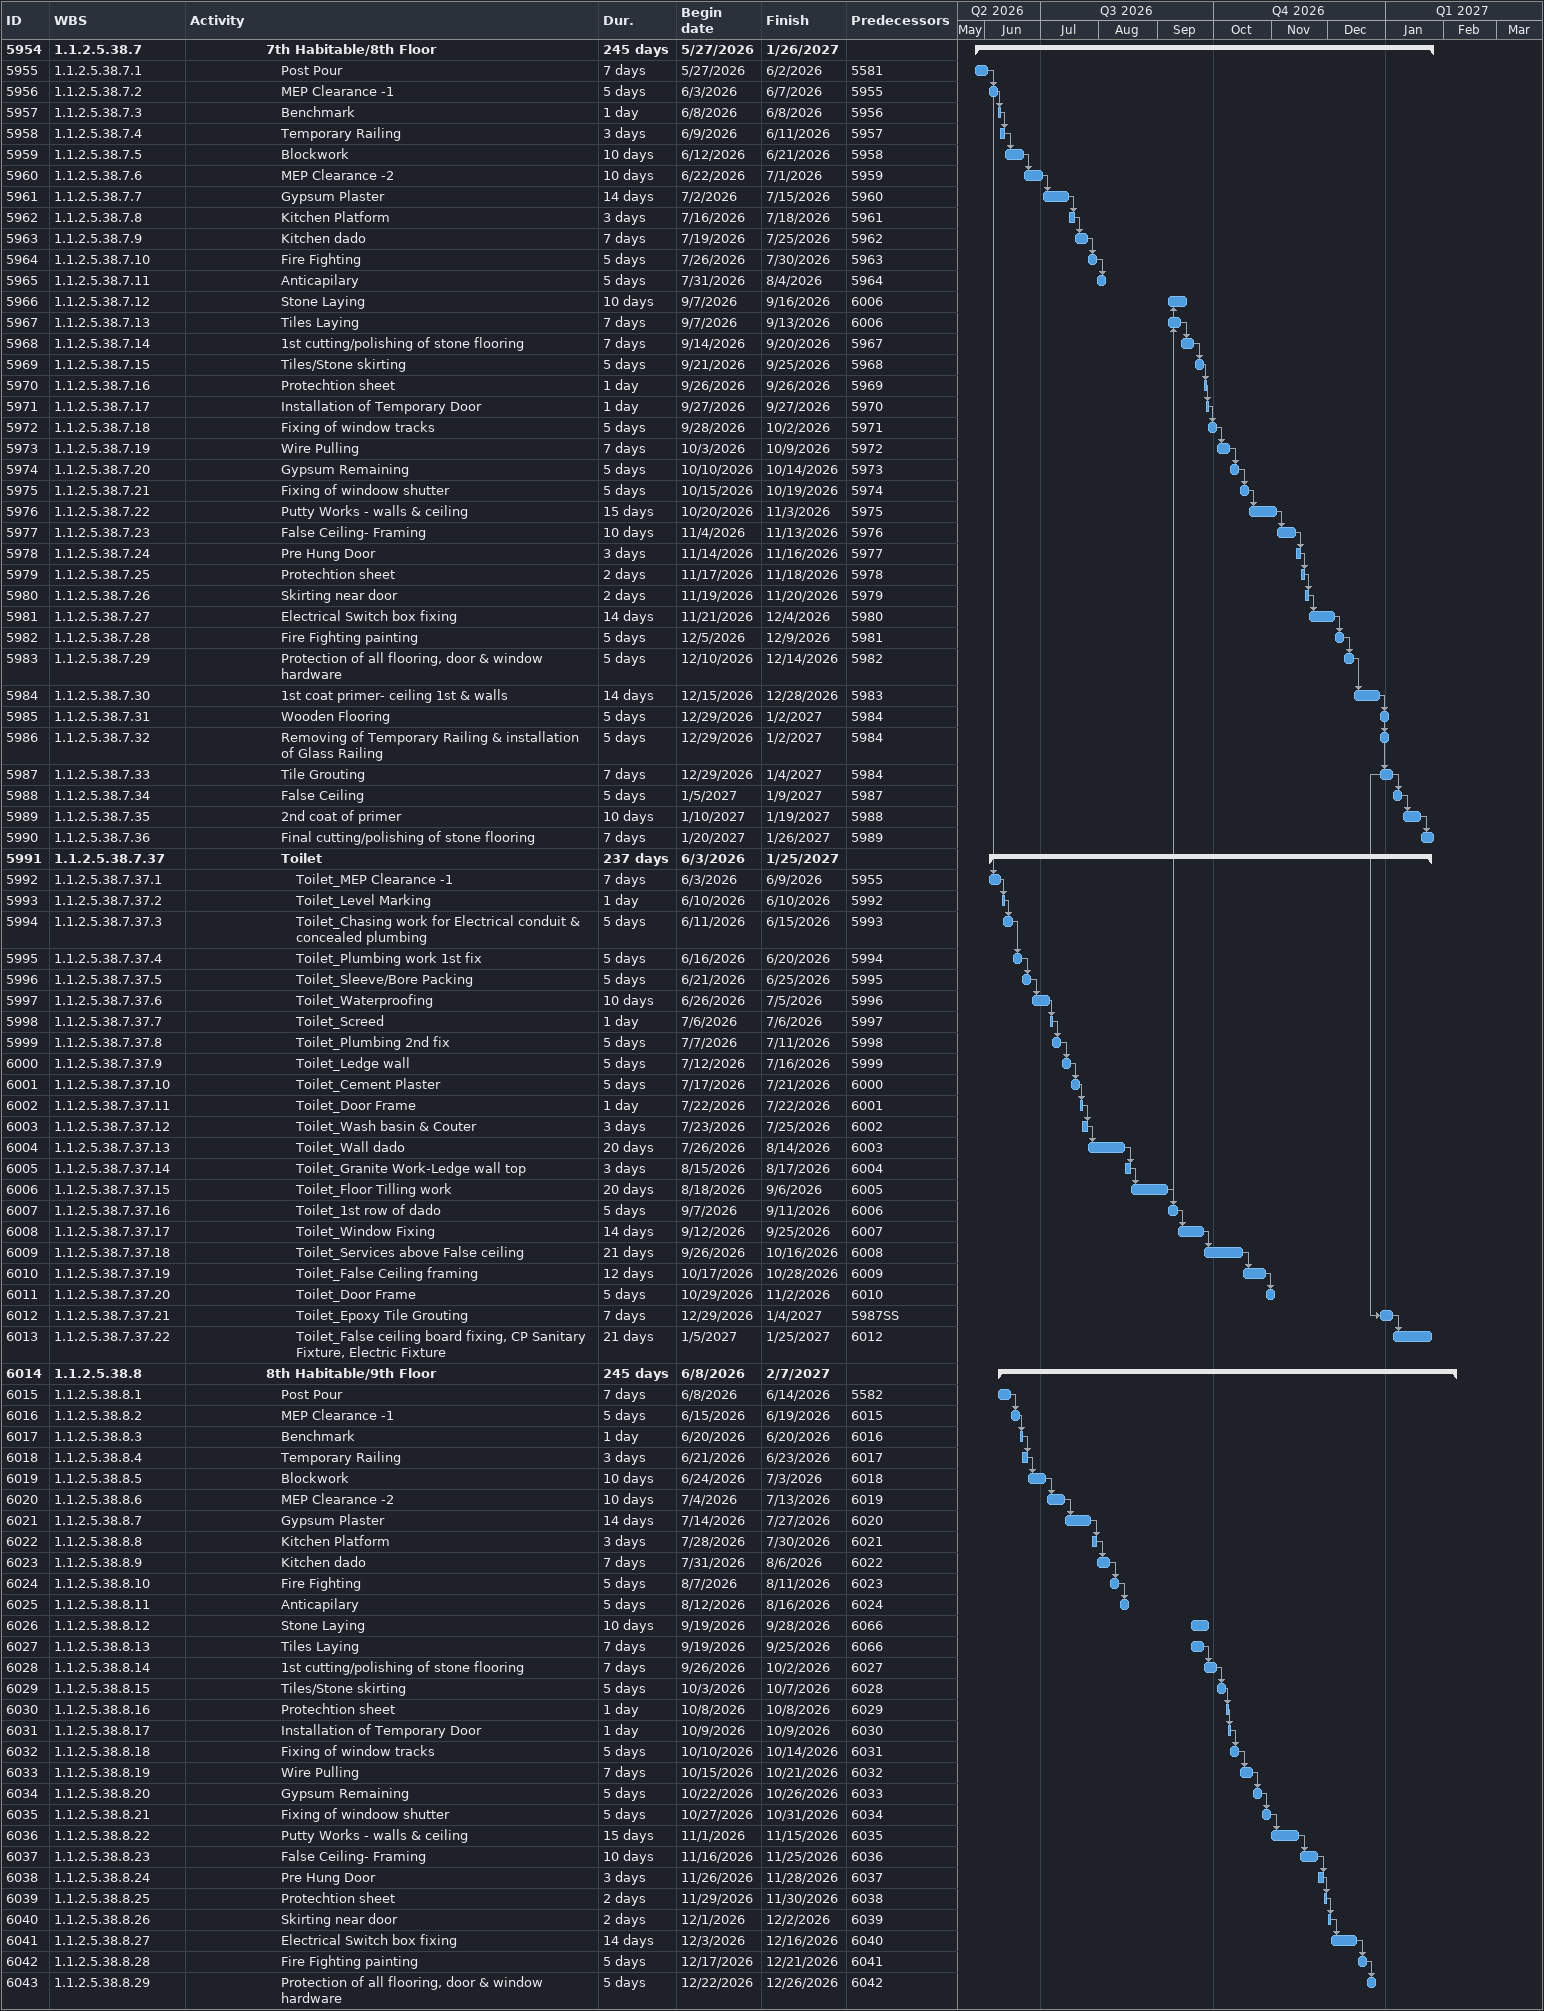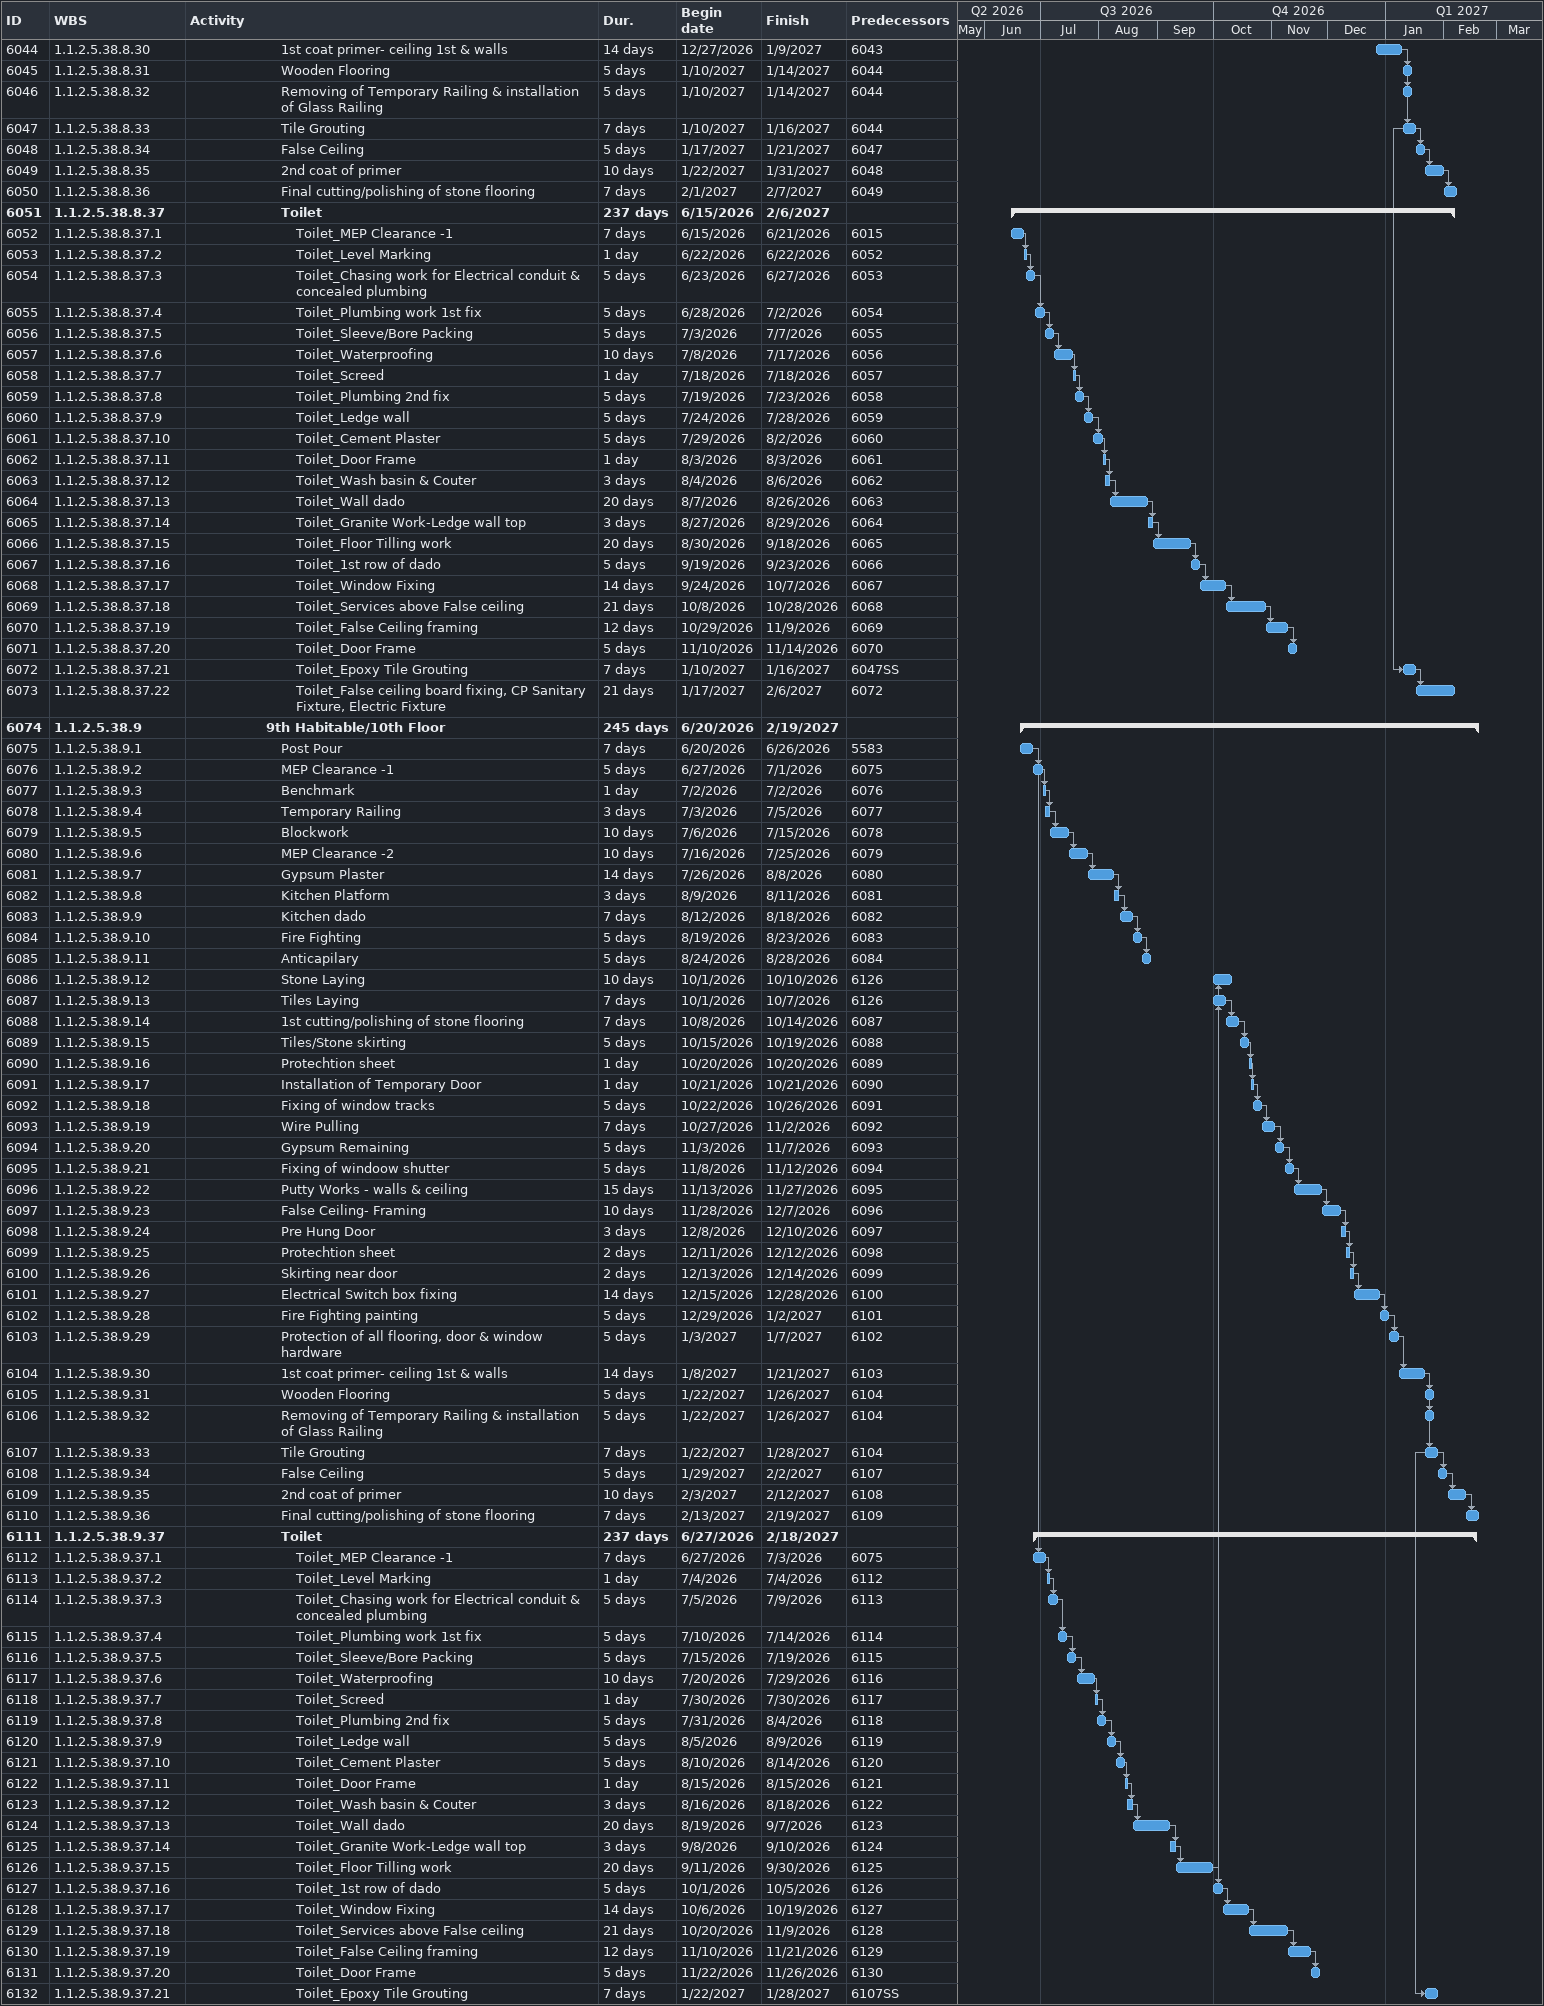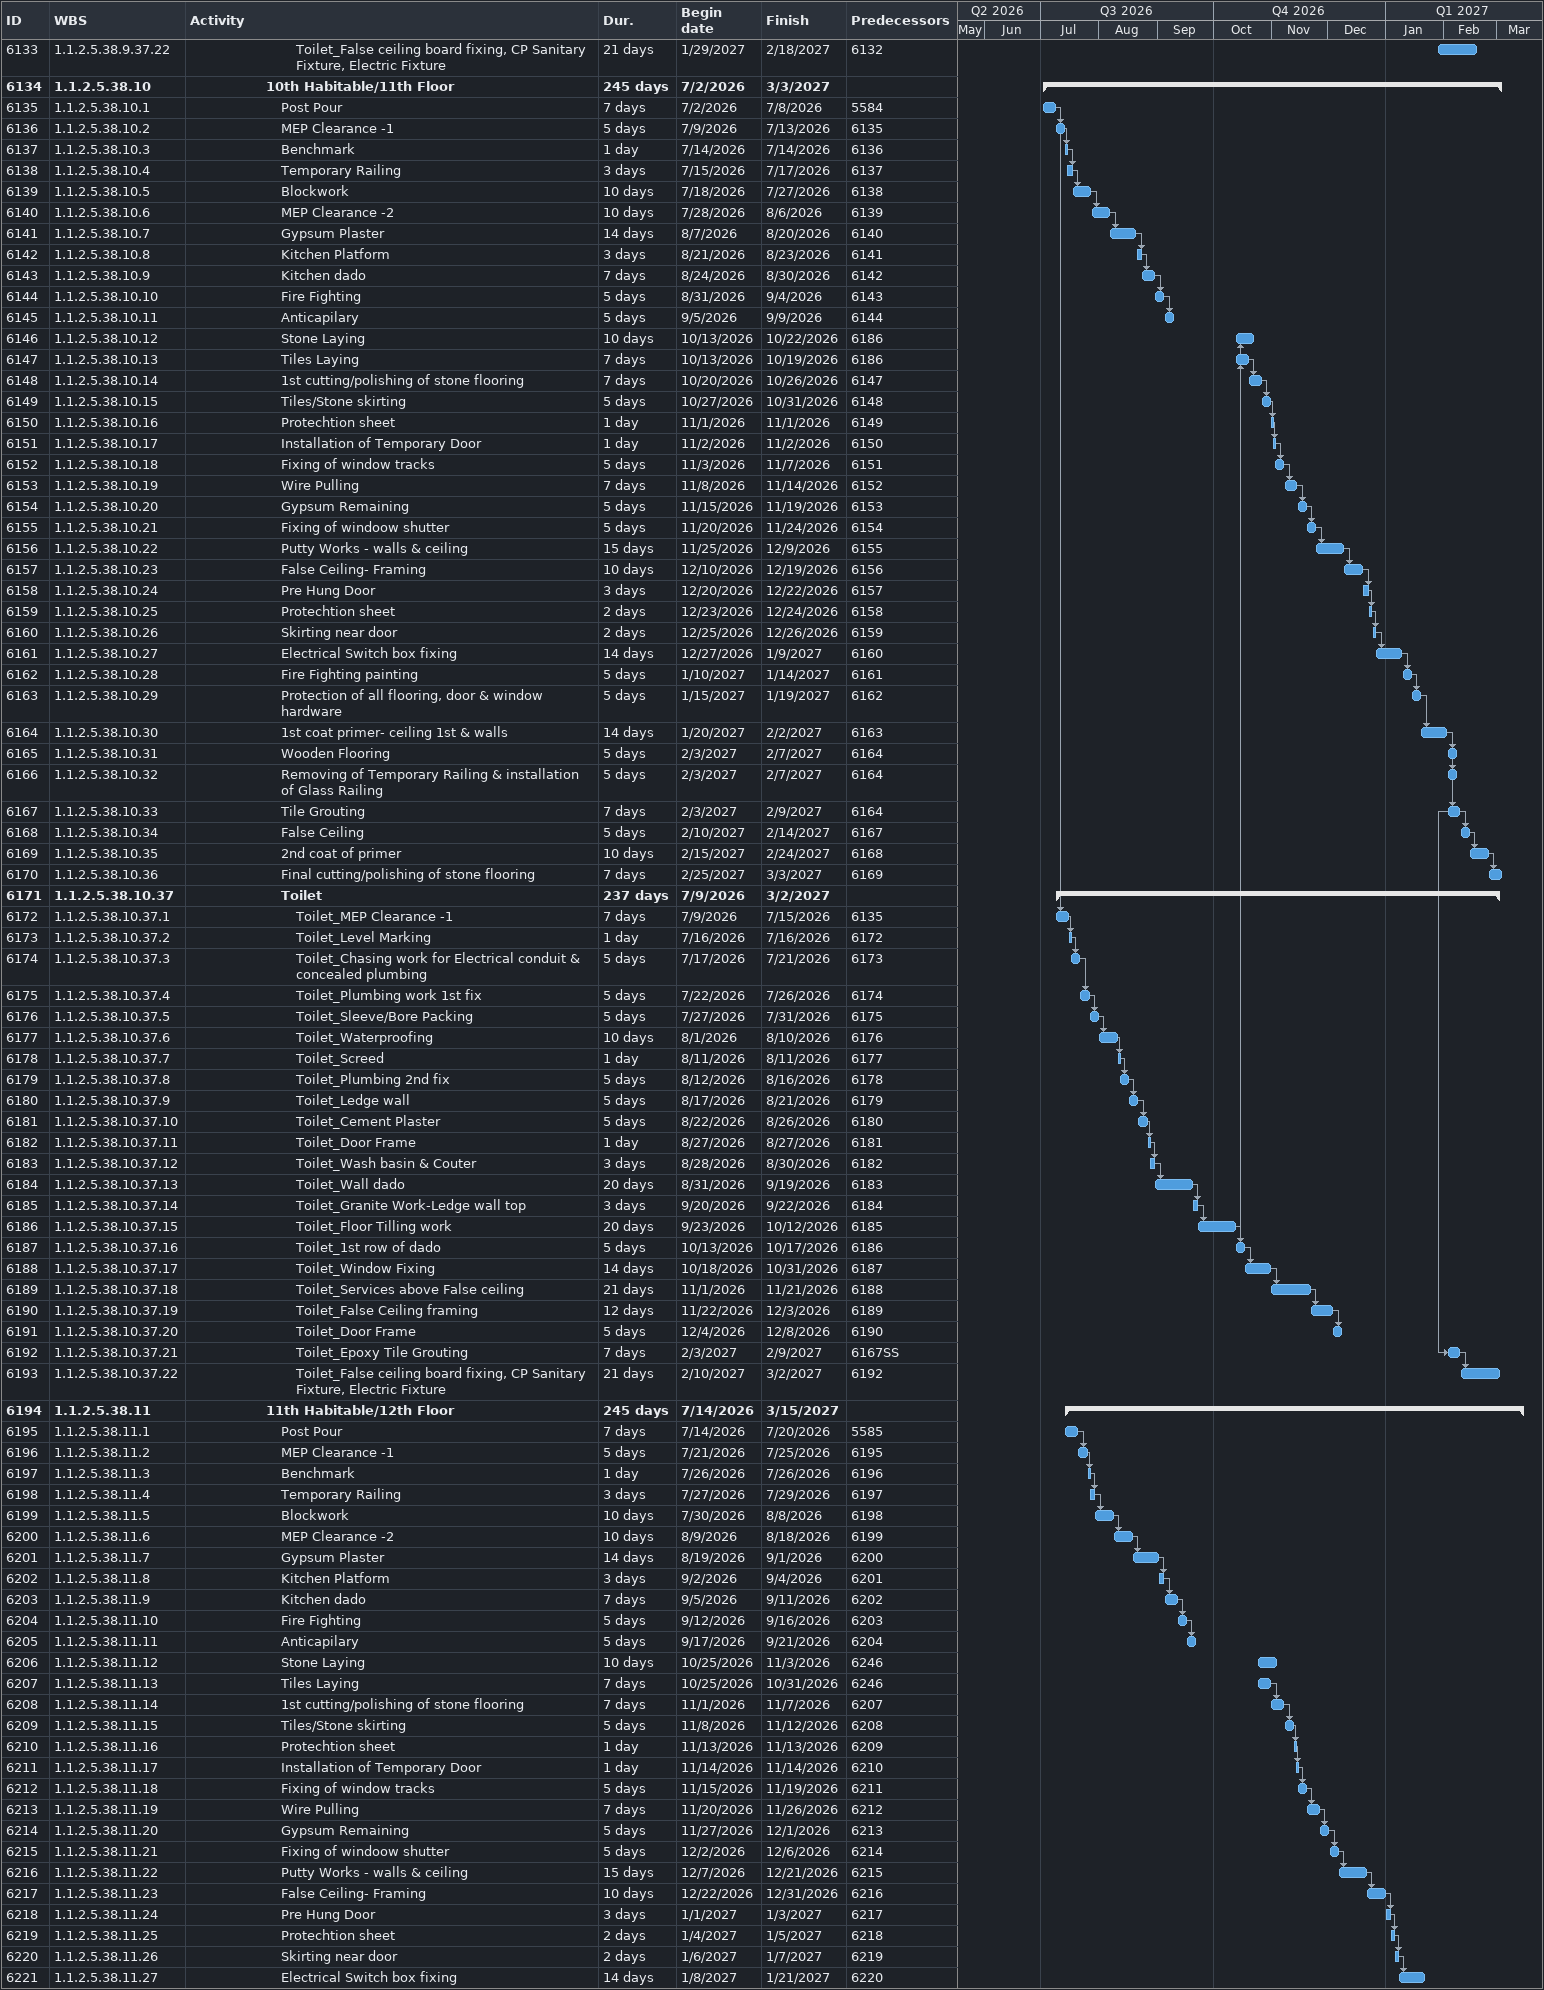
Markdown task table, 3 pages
| ID | WBS | Task | Duration | Start | Finish | Predecessors |
|---|---|---|---|---|---|---|
| 5954 | 1.1.2.5.38.7 | **7th Habitable/8th Floor** | 245d | 2026-05-27 | 2027-01-26 |  |
| 5955 | 1.1.2.5.38.7.1 | Post Pour | 7d | 2026-05-27 | 2026-06-02 | 5581 |
| 5956 | 1.1.2.5.38.7.2 | MEP Clearance -1 | 5d | 2026-06-03 | 2026-06-07 | 5955 |
| 5957 | 1.1.2.5.38.7.3 | Benchmark | 1d | 2026-06-08 | 2026-06-08 | 5956 |
| 5958 | 1.1.2.5.38.7.4 | Temporary Railing | 3d | 2026-06-09 | 2026-06-11 | 5957 |
| 5959 | 1.1.2.5.38.7.5 | Blockwork | 10d | 2026-06-12 | 2026-06-21 | 5958 |
| 5960 | 1.1.2.5.38.7.6 | MEP Clearance -2 | 10d | 2026-06-22 | 2026-07-01 | 5959 |
| 5961 | 1.1.2.5.38.7.7 | Gypsum Plaster | 14d | 2026-07-02 | 2026-07-15 | 5960 |
| 5962 | 1.1.2.5.38.7.8 | Kitchen Platform | 3d | 2026-07-16 | 2026-07-18 | 5961 |
| 5963 | 1.1.2.5.38.7.9 | Kitchen dado | 7d | 2026-07-19 | 2026-07-25 | 5962 |
| 5964 | 1.1.2.5.38.7.10 | Fire Fighting | 5d | 2026-07-26 | 2026-07-30 | 5963 |
| 5965 | 1.1.2.5.38.7.11 | Anticapilary | 5d | 2026-07-31 | 2026-08-04 | 5964 |
| 5966 | 1.1.2.5.38.7.12 | Stone Laying | 10d | 2026-09-07 | 2026-09-16 | 6006 |
| 5967 | 1.1.2.5.38.7.13 | Tiles Laying | 7d | 2026-09-07 | 2026-09-13 | 6006 |
| 5968 | 1.1.2.5.38.7.14 | 1st cutting/polishing of stone flooring | 7d | 2026-09-14 | 2026-09-20 | 5967 |
| 5969 | 1.1.2.5.38.7.15 | Tiles/Stone skirting | 5d | 2026-09-21 | 2026-09-25 | 5968 |
| 5970 | 1.1.2.5.38.7.16 | Protechtion sheet | 1d | 2026-09-26 | 2026-09-26 | 5969 |
| 5971 | 1.1.2.5.38.7.17 | Installation of Temporary Door | 1d | 2026-09-27 | 2026-09-27 | 5970 |
| 5972 | 1.1.2.5.38.7.18 | Fixing of window tracks | 5d | 2026-09-28 | 2026-10-02 | 5971 |
| 5973 | 1.1.2.5.38.7.19 | Wire Pulling | 7d | 2026-10-03 | 2026-10-09 | 5972 |
| 5974 | 1.1.2.5.38.7.20 | Gypsum Remaining | 5d | 2026-10-10 | 2026-10-14 | 5973 |
| 5975 | 1.1.2.5.38.7.21 | Fixing of windoow shutter | 5d | 2026-10-15 | 2026-10-19 | 5974 |
| 5976 | 1.1.2.5.38.7.22 | Putty Works - walls & ceiling | 15d | 2026-10-20 | 2026-11-03 | 5975 |
| 5977 | 1.1.2.5.38.7.23 | False Ceiling- Framing | 10d | 2026-11-04 | 2026-11-13 | 5976 |
| 5978 | 1.1.2.5.38.7.24 | Pre Hung Door | 3d | 2026-11-14 | 2026-11-16 | 5977 |
| 5979 | 1.1.2.5.38.7.25 | Protechtion sheet | 2d | 2026-11-17 | 2026-11-18 | 5978 |
| 5980 | 1.1.2.5.38.7.26 | Skirting near door | 2d | 2026-11-19 | 2026-11-20 | 5979 |
| 5981 | 1.1.2.5.38.7.27 | Electrical Switch box fixing | 14d | 2026-11-21 | 2026-12-04 | 5980 |
| 5982 | 1.1.2.5.38.7.28 | Fire Fighting painting | 5d | 2026-12-05 | 2026-12-09 | 5981 |
| 5983 | 1.1.2.5.38.7.29 | Protection of all flooring, door & window hardware | 5d | 2026-12-10 | 2026-12-14 | 5982 |
| 5984 | 1.1.2.5.38.7.30 | 1st coat primer- ceiling 1st & walls | 14d | 2026-12-15 | 2026-12-28 | 5983 |
| 5985 | 1.1.2.5.38.7.31 | Wooden Flooring | 5d | 2026-12-29 | 2027-01-02 | 5984 |
| 5986 | 1.1.2.5.38.7.32 | Removing of Temporary Railing & installation of Glass Railing | 5d | 2026-12-29 | 2027-01-02 | 5984 |
| 5987 | 1.1.2.5.38.7.33 | Tile Grouting | 7d | 2026-12-29 | 2027-01-04 | 5984 |
| 5988 | 1.1.2.5.38.7.34 | False Ceiling | 5d | 2027-01-05 | 2027-01-09 | 5987 |
| 5989 | 1.1.2.5.38.7.35 | 2nd coat of primer | 10d | 2027-01-10 | 2027-01-19 | 5988 |
| 5990 | 1.1.2.5.38.7.36 | Final cutting/polishing of stone flooring | 7d | 2027-01-20 | 2027-01-26 | 5989 |
| 5991 | 1.1.2.5.38.7.37 | **Toilet** | 237d | 2026-06-03 | 2027-01-25 |  |
| 5992 | 1.1.2.5.38.7.37.1 | Toilet_MEP Clearance -1 | 7d | 2026-06-03 | 2026-06-09 | 5955 |
| 5993 | 1.1.2.5.38.7.37.2 | Toilet_Level Marking | 1d | 2026-06-10 | 2026-06-10 | 5992 |
| 5994 | 1.1.2.5.38.7.37.3 | Toilet_Chasing work for Electrical conduit & concealed plumbing | 5d | 2026-06-11 | 2026-06-15 | 5993 |
| 5995 | 1.1.2.5.38.7.37.4 | Toilet_Plumbing work 1st fix | 5d | 2026-06-16 | 2026-06-20 | 5994 |
| 5996 | 1.1.2.5.38.7.37.5 | Toilet_Sleeve/Bore Packing | 5d | 2026-06-21 | 2026-06-25 | 5995 |
| 5997 | 1.1.2.5.38.7.37.6 | Toilet_Waterproofing | 10d | 2026-06-26 | 2026-07-05 | 5996 |
| 5998 | 1.1.2.5.38.7.37.7 | Toilet_Screed | 1d | 2026-07-06 | 2026-07-06 | 5997 |
| 5999 | 1.1.2.5.38.7.37.8 | Toilet_Plumbing 2nd fix | 5d | 2026-07-07 | 2026-07-11 | 5998 |
| 6000 | 1.1.2.5.38.7.37.9 | Toilet_Ledge wall | 5d | 2026-07-12 | 2026-07-16 | 5999 |
| 6001 | 1.1.2.5.38.7.37.10 | Toilet_Cement Plaster | 5d | 2026-07-17 | 2026-07-21 | 6000 |
| 6002 | 1.1.2.5.38.7.37.11 | Toilet_Door Frame | 1d | 2026-07-22 | 2026-07-22 | 6001 |
| 6003 | 1.1.2.5.38.7.37.12 | Toilet_Wash basin & Couter | 3d | 2026-07-23 | 2026-07-25 | 6002 |
| 6004 | 1.1.2.5.38.7.37.13 | Toilet_Wall dado | 20d | 2026-07-26 | 2026-08-14 | 6003 |
| 6005 | 1.1.2.5.38.7.37.14 | Toilet_Granite Work-Ledge wall top | 3d | 2026-08-15 | 2026-08-17 | 6004 |
| 6006 | 1.1.2.5.38.7.37.15 | Toilet_Floor Tilling work | 20d | 2026-08-18 | 2026-09-06 | 6005 |
| 6007 | 1.1.2.5.38.7.37.16 | Toilet_1st row of dado | 5d | 2026-09-07 | 2026-09-11 | 6006 |
| 6008 | 1.1.2.5.38.7.37.17 | Toilet_Window Fixing | 14d | 2026-09-12 | 2026-09-25 | 6007 |
| 6009 | 1.1.2.5.38.7.37.18 | Toilet_Services above False ceiling | 21d | 2026-09-26 | 2026-10-16 | 6008 |
| 6010 | 1.1.2.5.38.7.37.19 | Toilet_False Ceiling framing | 12d | 2026-10-17 | 2026-10-28 | 6009 |
| 6011 | 1.1.2.5.38.7.37.20 | Toilet_Door Frame | 5d | 2026-10-29 | 2026-11-02 | 6010 |
| 6012 | 1.1.2.5.38.7.37.21 | Toilet_Epoxy Tile Grouting | 7d | 2026-12-29 | 2027-01-04 | 5987SS |
| 6013 | 1.1.2.5.38.7.37.22 | Toilet_False ceiling board fixing, CP Sanitary Fixture, Electric Fixture | 21d | 2027-01-05 | 2027-01-25 | 6012 |
| 6014 | 1.1.2.5.38.8 | **8th Habitable/9th Floor** | 245d | 2026-06-08 | 2027-02-07 |  |
| 6015 | 1.1.2.5.38.8.1 | Post Pour | 7d | 2026-06-08 | 2026-06-14 | 5582 |
| 6016 | 1.1.2.5.38.8.2 | MEP Clearance -1 | 5d | 2026-06-15 | 2026-06-19 | 6015 |
| 6017 | 1.1.2.5.38.8.3 | Benchmark | 1d | 2026-06-20 | 2026-06-20 | 6016 |
| 6018 | 1.1.2.5.38.8.4 | Temporary Railing | 3d | 2026-06-21 | 2026-06-23 | 6017 |
| 6019 | 1.1.2.5.38.8.5 | Blockwork | 10d | 2026-06-24 | 2026-07-03 | 6018 |
| 6020 | 1.1.2.5.38.8.6 | MEP Clearance -2 | 10d | 2026-07-04 | 2026-07-13 | 6019 |
| 6021 | 1.1.2.5.38.8.7 | Gypsum Plaster | 14d | 2026-07-14 | 2026-07-27 | 6020 |
| 6022 | 1.1.2.5.38.8.8 | Kitchen Platform | 3d | 2026-07-28 | 2026-07-30 | 6021 |
| 6023 | 1.1.2.5.38.8.9 | Kitchen dado | 7d | 2026-07-31 | 2026-08-06 | 6022 |
| 6024 | 1.1.2.5.38.8.10 | Fire Fighting | 5d | 2026-08-07 | 2026-08-11 | 6023 |
| 6025 | 1.1.2.5.38.8.11 | Anticapilary | 5d | 2026-08-12 | 2026-08-16 | 6024 |
| 6026 | 1.1.2.5.38.8.12 | Stone Laying | 10d | 2026-09-19 | 2026-09-28 | 6066 |
| 6027 | 1.1.2.5.38.8.13 | Tiles Laying | 7d | 2026-09-19 | 2026-09-25 | 6066 |
| 6028 | 1.1.2.5.38.8.14 | 1st cutting/polishing of stone flooring | 7d | 2026-09-26 | 2026-10-02 | 6027 |
| 6029 | 1.1.2.5.38.8.15 | Tiles/Stone skirting | 5d | 2026-10-03 | 2026-10-07 | 6028 |
| 6030 | 1.1.2.5.38.8.16 | Protechtion sheet | 1d | 2026-10-08 | 2026-10-08 | 6029 |
| 6031 | 1.1.2.5.38.8.17 | Installation of Temporary Door | 1d | 2026-10-09 | 2026-10-09 | 6030 |
| 6032 | 1.1.2.5.38.8.18 | Fixing of window tracks | 5d | 2026-10-10 | 2026-10-14 | 6031 |
| 6033 | 1.1.2.5.38.8.19 | Wire Pulling | 7d | 2026-10-15 | 2026-10-21 | 6032 |
| 6034 | 1.1.2.5.38.8.20 | Gypsum Remaining | 5d | 2026-10-22 | 2026-10-26 | 6033 |
| 6035 | 1.1.2.5.38.8.21 | Fixing of windoow shutter | 5d | 2026-10-27 | 2026-10-31 | 6034 |
| 6036 | 1.1.2.5.38.8.22 | Putty Works - walls & ceiling | 15d | 2026-11-01 | 2026-11-15 | 6035 |
| 6037 | 1.1.2.5.38.8.23 | False Ceiling- Framing | 10d | 2026-11-16 | 2026-11-25 | 6036 |
| 6038 | 1.1.2.5.38.8.24 | Pre Hung Door | 3d | 2026-11-26 | 2026-11-28 | 6037 |
| 6039 | 1.1.2.5.38.8.25 | Protechtion sheet | 2d | 2026-11-29 | 2026-11-30 | 6038 |
| 6040 | 1.1.2.5.38.8.26 | Skirting near door | 2d | 2026-12-01 | 2026-12-02 | 6039 |
| 6041 | 1.1.2.5.38.8.27 | Electrical Switch box fixing | 14d | 2026-12-03 | 2026-12-16 | 6040 |
| 6042 | 1.1.2.5.38.8.28 | Fire Fighting painting | 5d | 2026-12-17 | 2026-12-21 | 6041 |
| 6043 | 1.1.2.5.38.8.29 | Protection of all flooring, door & window hardware | 5d | 2026-12-22 | 2026-12-26 | 6042 |
| 6044 | 1.1.2.5.38.8.30 | 1st coat primer- ceiling 1st & walls | 14d | 2026-12-27 | 2027-01-09 | 6043 |
| 6045 | 1.1.2.5.38.8.31 | Wooden Flooring | 5d | 2027-01-10 | 2027-01-14 | 6044 |
| 6046 | 1.1.2.5.38.8.32 | Removing of Temporary Railing & installation of Glass Railing | 5d | 2027-01-10 | 2027-01-14 | 6044 |
| 6047 | 1.1.2.5.38.8.33 | Tile Grouting | 7d | 2027-01-10 | 2027-01-16 | 6044 |
| 6048 | 1.1.2.5.38.8.34 | False Ceiling | 5d | 2027-01-17 | 2027-01-21 | 6047 |
| 6049 | 1.1.2.5.38.8.35 | 2nd coat of primer | 10d | 2027-01-22 | 2027-01-31 | 6048 |
| 6050 | 1.1.2.5.38.8.36 | Final cutting/polishing of stone flooring | 7d | 2027-02-01 | 2027-02-07 | 6049 |
| 6051 | 1.1.2.5.38.8.37 | **Toilet** | 237d | 2026-06-15 | 2027-02-06 |  |
| 6052 | 1.1.2.5.38.8.37.1 | Toilet_MEP Clearance -1 | 7d | 2026-06-15 | 2026-06-21 | 6015 |
| 6053 | 1.1.2.5.38.8.37.2 | Toilet_Level Marking | 1d | 2026-06-22 | 2026-06-22 | 6052 |
| 6054 | 1.1.2.5.38.8.37.3 | Toilet_Chasing work for Electrical conduit & concealed plumbing | 5d | 2026-06-23 | 2026-06-27 | 6053 |
| 6055 | 1.1.2.5.38.8.37.4 | Toilet_Plumbing work 1st fix | 5d | 2026-06-28 | 2026-07-02 | 6054 |
| 6056 | 1.1.2.5.38.8.37.5 | Toilet_Sleeve/Bore Packing | 5d | 2026-07-03 | 2026-07-07 | 6055 |
| 6057 | 1.1.2.5.38.8.37.6 | Toilet_Waterproofing | 10d | 2026-07-08 | 2026-07-17 | 6056 |
| 6058 | 1.1.2.5.38.8.37.7 | Toilet_Screed | 1d | 2026-07-18 | 2026-07-18 | 6057 |
| 6059 | 1.1.2.5.38.8.37.8 | Toilet_Plumbing 2nd fix | 5d | 2026-07-19 | 2026-07-23 | 6058 |
| 6060 | 1.1.2.5.38.8.37.9 | Toilet_Ledge wall | 5d | 2026-07-24 | 2026-07-28 | 6059 |
| 6061 | 1.1.2.5.38.8.37.10 | Toilet_Cement Plaster | 5d | 2026-07-29 | 2026-08-02 | 6060 |
| 6062 | 1.1.2.5.38.8.37.11 | Toilet_Door Frame | 1d | 2026-08-03 | 2026-08-03 | 6061 |
| 6063 | 1.1.2.5.38.8.37.12 | Toilet_Wash basin & Couter | 3d | 2026-08-04 | 2026-08-06 | 6062 |
| 6064 | 1.1.2.5.38.8.37.13 | Toilet_Wall dado | 20d | 2026-08-07 | 2026-08-26 | 6063 |
| 6065 | 1.1.2.5.38.8.37.14 | Toilet_Granite Work-Ledge wall top | 3d | 2026-08-27 | 2026-08-29 | 6064 |
| 6066 | 1.1.2.5.38.8.37.15 | Toilet_Floor Tilling work | 20d | 2026-08-30 | 2026-09-18 | 6065 |
| 6067 | 1.1.2.5.38.8.37.16 | Toilet_1st row of dado | 5d | 2026-09-19 | 2026-09-23 | 6066 |
| 6068 | 1.1.2.5.38.8.37.17 | Toilet_Window Fixing | 14d | 2026-09-24 | 2026-10-07 | 6067 |
| 6069 | 1.1.2.5.38.8.37.18 | Toilet_Services above False ceiling | 21d | 2026-10-08 | 2026-10-28 | 6068 |
| 6070 | 1.1.2.5.38.8.37.19 | Toilet_False Ceiling framing | 12d | 2026-10-29 | 2026-11-09 | 6069 |
| 6071 | 1.1.2.5.38.8.37.20 | Toilet_Door Frame | 5d | 2026-11-10 | 2026-11-14 | 6070 |
| 6072 | 1.1.2.5.38.8.37.21 | Toilet_Epoxy Tile Grouting | 7d | 2027-01-10 | 2027-01-16 | 6047SS |
| 6073 | 1.1.2.5.38.8.37.22 | Toilet_False ceiling board fixing, CP Sanitary Fixture, Electric Fixture | 21d | 2027-01-17 | 2027-02-06 | 6072 |
| 6074 | 1.1.2.5.38.9 | **9th Habitable/10th Floor** | 245d | 2026-06-20 | 2027-02-19 |  |
| 6075 | 1.1.2.5.38.9.1 | Post Pour | 7d | 2026-06-20 | 2026-06-26 | 5583 |
| 6076 | 1.1.2.5.38.9.2 | MEP Clearance -1 | 5d | 2026-06-27 | 2026-07-01 | 6075 |
| 6077 | 1.1.2.5.38.9.3 | Benchmark | 1d | 2026-07-02 | 2026-07-02 | 6076 |
| 6078 | 1.1.2.5.38.9.4 | Temporary Railing | 3d | 2026-07-03 | 2026-07-05 | 6077 |
| 6079 | 1.1.2.5.38.9.5 | Blockwork | 10d | 2026-07-06 | 2026-07-15 | 6078 |
| 6080 | 1.1.2.5.38.9.6 | MEP Clearance -2 | 10d | 2026-07-16 | 2026-07-25 | 6079 |
| 6081 | 1.1.2.5.38.9.7 | Gypsum Plaster | 14d | 2026-07-26 | 2026-08-08 | 6080 |
| 6082 | 1.1.2.5.38.9.8 | Kitchen Platform | 3d | 2026-08-09 | 2026-08-11 | 6081 |
| 6083 | 1.1.2.5.38.9.9 | Kitchen dado | 7d | 2026-08-12 | 2026-08-18 | 6082 |
| 6084 | 1.1.2.5.38.9.10 | Fire Fighting | 5d | 2026-08-19 | 2026-08-23 | 6083 |
| 6085 | 1.1.2.5.38.9.11 | Anticapilary | 5d | 2026-08-24 | 2026-08-28 | 6084 |
| 6086 | 1.1.2.5.38.9.12 | Stone Laying | 10d | 2026-10-01 | 2026-10-10 | 6126 |
| 6087 | 1.1.2.5.38.9.13 | Tiles Laying | 7d | 2026-10-01 | 2026-10-07 | 6126 |
| 6088 | 1.1.2.5.38.9.14 | 1st cutting/polishing of stone flooring | 7d | 2026-10-08 | 2026-10-14 | 6087 |
| 6089 | 1.1.2.5.38.9.15 | Tiles/Stone skirting | 5d | 2026-10-15 | 2026-10-19 | 6088 |
| 6090 | 1.1.2.5.38.9.16 | Protechtion sheet | 1d | 2026-10-20 | 2026-10-20 | 6089 |
| 6091 | 1.1.2.5.38.9.17 | Installation of Temporary Door | 1d | 2026-10-21 | 2026-10-21 | 6090 |
| 6092 | 1.1.2.5.38.9.18 | Fixing of window tracks | 5d | 2026-10-22 | 2026-10-26 | 6091 |
| 6093 | 1.1.2.5.38.9.19 | Wire Pulling | 7d | 2026-10-27 | 2026-11-02 | 6092 |
| 6094 | 1.1.2.5.38.9.20 | Gypsum Remaining | 5d | 2026-11-03 | 2026-11-07 | 6093 |
| 6095 | 1.1.2.5.38.9.21 | Fixing of windoow shutter | 5d | 2026-11-08 | 2026-11-12 | 6094 |
| 6096 | 1.1.2.5.38.9.22 | Putty Works - walls & ceiling | 15d | 2026-11-13 | 2026-11-27 | 6095 |
| 6097 | 1.1.2.5.38.9.23 | False Ceiling- Framing | 10d | 2026-11-28 | 2026-12-07 | 6096 |
| 6098 | 1.1.2.5.38.9.24 | Pre Hung Door | 3d | 2026-12-08 | 2026-12-10 | 6097 |
| 6099 | 1.1.2.5.38.9.25 | Protechtion sheet | 2d | 2026-12-11 | 2026-12-12 | 6098 |
| 6100 | 1.1.2.5.38.9.26 | Skirting near door | 2d | 2026-12-13 | 2026-12-14 | 6099 |
| 6101 | 1.1.2.5.38.9.27 | Electrical Switch box fixing | 14d | 2026-12-15 | 2026-12-28 | 6100 |
| 6102 | 1.1.2.5.38.9.28 | Fire Fighting painting | 5d | 2026-12-29 | 2027-01-02 | 6101 |
| 6103 | 1.1.2.5.38.9.29 | Protection of all flooring, door & window hardware | 5d | 2027-01-03 | 2027-01-07 | 6102 |
| 6104 | 1.1.2.5.38.9.30 | 1st coat primer- ceiling 1st & walls | 14d | 2027-01-08 | 2027-01-21 | 6103 |
| 6105 | 1.1.2.5.38.9.31 | Wooden Flooring | 5d | 2027-01-22 | 2027-01-26 | 6104 |
| 6106 | 1.1.2.5.38.9.32 | Removing of Temporary Railing & installation of Glass Railing | 5d | 2027-01-22 | 2027-01-26 | 6104 |
| 6107 | 1.1.2.5.38.9.33 | Tile Grouting | 7d | 2027-01-22 | 2027-01-28 | 6104 |
| 6108 | 1.1.2.5.38.9.34 | False Ceiling | 5d | 2027-01-29 | 2027-02-02 | 6107 |
| 6109 | 1.1.2.5.38.9.35 | 2nd coat of primer | 10d | 2027-02-03 | 2027-02-12 | 6108 |
| 6110 | 1.1.2.5.38.9.36 | Final cutting/polishing of stone flooring | 7d | 2027-02-13 | 2027-02-19 | 6109 |
| 6111 | 1.1.2.5.38.9.37 | **Toilet** | 237d | 2026-06-27 | 2027-02-18 |  |
| 6112 | 1.1.2.5.38.9.37.1 | Toilet_MEP Clearance -1 | 7d | 2026-06-27 | 2026-07-03 | 6075 |
| 6113 | 1.1.2.5.38.9.37.2 | Toilet_Level Marking | 1d | 2026-07-04 | 2026-07-04 | 6112 |
| 6114 | 1.1.2.5.38.9.37.3 | Toilet_Chasing work for Electrical conduit & concealed plumbing | 5d | 2026-07-05 | 2026-07-09 | 6113 |
| 6115 | 1.1.2.5.38.9.37.4 | Toilet_Plumbing work 1st fix | 5d | 2026-07-10 | 2026-07-14 | 6114 |
| 6116 | 1.1.2.5.38.9.37.5 | Toilet_Sleeve/Bore Packing | 5d | 2026-07-15 | 2026-07-19 | 6115 |
| 6117 | 1.1.2.5.38.9.37.6 | Toilet_Waterproofing | 10d | 2026-07-20 | 2026-07-29 | 6116 |
| 6118 | 1.1.2.5.38.9.37.7 | Toilet_Screed | 1d | 2026-07-30 | 2026-07-30 | 6117 |
| 6119 | 1.1.2.5.38.9.37.8 | Toilet_Plumbing 2nd fix | 5d | 2026-07-31 | 2026-08-04 | 6118 |
| 6120 | 1.1.2.5.38.9.37.9 | Toilet_Ledge wall | 5d | 2026-08-05 | 2026-08-09 | 6119 |
| 6121 | 1.1.2.5.38.9.37.10 | Toilet_Cement Plaster | 5d | 2026-08-10 | 2026-08-14 | 6120 |
| 6122 | 1.1.2.5.38.9.37.11 | Toilet_Door Frame | 1d | 2026-08-15 | 2026-08-15 | 6121 |
| 6123 | 1.1.2.5.38.9.37.12 | Toilet_Wash basin & Couter | 3d | 2026-08-16 | 2026-08-18 | 6122 |
| 6124 | 1.1.2.5.38.9.37.13 | Toilet_Wall dado | 20d | 2026-08-19 | 2026-09-07 | 6123 |
| 6125 | 1.1.2.5.38.9.37.14 | Toilet_Granite Work-Ledge wall top | 3d | 2026-09-08 | 2026-09-10 | 6124 |
| 6126 | 1.1.2.5.38.9.37.15 | Toilet_Floor Tilling work | 20d | 2026-09-11 | 2026-09-30 | 6125 |
| 6127 | 1.1.2.5.38.9.37.16 | Toilet_1st row of dado | 5d | 2026-10-01 | 2026-10-05 | 6126 |
| 6128 | 1.1.2.5.38.9.37.17 | Toilet_Window Fixing | 14d | 2026-10-06 | 2026-10-19 | 6127 |
| 6129 | 1.1.2.5.38.9.37.18 | Toilet_Services above False ceiling | 21d | 2026-10-20 | 2026-11-09 | 6128 |
| 6130 | 1.1.2.5.38.9.37.19 | Toilet_False Ceiling framing | 12d | 2026-11-10 | 2026-11-21 | 6129 |
| 6131 | 1.1.2.5.38.9.37.20 | Toilet_Door Frame | 5d | 2026-11-22 | 2026-11-26 | 6130 |
| 6132 | 1.1.2.5.38.9.37.21 | Toilet_Epoxy Tile Grouting | 7d | 2027-01-22 | 2027-01-28 | 6107SS |
| 6133 | 1.1.2.5.38.9.37.22 | Toilet_False ceiling board fixing, CP Sanitary Fixture, Electric Fixture | 21d | 2027-01-29 | 2027-02-18 | 6132 |
| 6134 | 1.1.2.5.38.10 | **10th Habitable/11th Floor** | 245d | 2026-07-02 | 2027-03-03 |  |
| 6135 | 1.1.2.5.38.10.1 | Post Pour | 7d | 2026-07-02 | 2026-07-08 | 5584 |
| 6136 | 1.1.2.5.38.10.2 | MEP Clearance -1 | 5d | 2026-07-09 | 2026-07-13 | 6135 |
| 6137 | 1.1.2.5.38.10.3 | Benchmark | 1d | 2026-07-14 | 2026-07-14 | 6136 |
| 6138 | 1.1.2.5.38.10.4 | Temporary Railing | 3d | 2026-07-15 | 2026-07-17 | 6137 |
| 6139 | 1.1.2.5.38.10.5 | Blockwork | 10d | 2026-07-18 | 2026-07-27 | 6138 |
| 6140 | 1.1.2.5.38.10.6 | MEP Clearance -2 | 10d | 2026-07-28 | 2026-08-06 | 6139 |
| 6141 | 1.1.2.5.38.10.7 | Gypsum Plaster | 14d | 2026-08-07 | 2026-08-20 | 6140 |
| 6142 | 1.1.2.5.38.10.8 | Kitchen Platform | 3d | 2026-08-21 | 2026-08-23 | 6141 |
| 6143 | 1.1.2.5.38.10.9 | Kitchen dado | 7d | 2026-08-24 | 2026-08-30 | 6142 |
| 6144 | 1.1.2.5.38.10.10 | Fire Fighting | 5d | 2026-08-31 | 2026-09-04 | 6143 |
| 6145 | 1.1.2.5.38.10.11 | Anticapilary | 5d | 2026-09-05 | 2026-09-09 | 6144 |
| 6146 | 1.1.2.5.38.10.12 | Stone Laying | 10d | 2026-10-13 | 2026-10-22 | 6186 |
| 6147 | 1.1.2.5.38.10.13 | Tiles Laying | 7d | 2026-10-13 | 2026-10-19 | 6186 |
| 6148 | 1.1.2.5.38.10.14 | 1st cutting/polishing of stone flooring | 7d | 2026-10-20 | 2026-10-26 | 6147 |
| 6149 | 1.1.2.5.38.10.15 | Tiles/Stone skirting | 5d | 2026-10-27 | 2026-10-31 | 6148 |
| 6150 | 1.1.2.5.38.10.16 | Protechtion sheet | 1d | 2026-11-01 | 2026-11-01 | 6149 |
| 6151 | 1.1.2.5.38.10.17 | Installation of Temporary Door | 1d | 2026-11-02 | 2026-11-02 | 6150 |
| 6152 | 1.1.2.5.38.10.18 | Fixing of window tracks | 5d | 2026-11-03 | 2026-11-07 | 6151 |
| 6153 | 1.1.2.5.38.10.19 | Wire Pulling | 7d | 2026-11-08 | 2026-11-14 | 6152 |
| 6154 | 1.1.2.5.38.10.20 | Gypsum Remaining | 5d | 2026-11-15 | 2026-11-19 | 6153 |
| 6155 | 1.1.2.5.38.10.21 | Fixing of windoow shutter | 5d | 2026-11-20 | 2026-11-24 | 6154 |
| 6156 | 1.1.2.5.38.10.22 | Putty Works - walls & ceiling | 15d | 2026-11-25 | 2026-12-09 | 6155 |
| 6157 | 1.1.2.5.38.10.23 | False Ceiling- Framing | 10d | 2026-12-10 | 2026-12-19 | 6156 |
| 6158 | 1.1.2.5.38.10.24 | Pre Hung Door | 3d | 2026-12-20 | 2026-12-22 | 6157 |
| 6159 | 1.1.2.5.38.10.25 | Protechtion sheet | 2d | 2026-12-23 | 2026-12-24 | 6158 |
| 6160 | 1.1.2.5.38.10.26 | Skirting near door | 2d | 2026-12-25 | 2026-12-26 | 6159 |
| 6161 | 1.1.2.5.38.10.27 | Electrical Switch box fixing | 14d | 2026-12-27 | 2027-01-09 | 6160 |
| 6162 | 1.1.2.5.38.10.28 | Fire Fighting painting | 5d | 2027-01-10 | 2027-01-14 | 6161 |
| 6163 | 1.1.2.5.38.10.29 | Protection of all flooring, door & window hardware | 5d | 2027-01-15 | 2027-01-19 | 6162 |
| 6164 | 1.1.2.5.38.10.30 | 1st coat primer- ceiling 1st & walls | 14d | 2027-01-20 | 2027-02-02 | 6163 |
| 6165 | 1.1.2.5.38.10.31 | Wooden Flooring | 5d | 2027-02-03 | 2027-02-07 | 6164 |
| 6166 | 1.1.2.5.38.10.32 | Removing of Temporary Railing & installation of Glass Railing | 5d | 2027-02-03 | 2027-02-07 | 6164 |
| 6167 | 1.1.2.5.38.10.33 | Tile Grouting | 7d | 2027-02-03 | 2027-02-09 | 6164 |
| 6168 | 1.1.2.5.38.10.34 | False Ceiling | 5d | 2027-02-10 | 2027-02-14 | 6167 |
| 6169 | 1.1.2.5.38.10.35 | 2nd coat of primer | 10d | 2027-02-15 | 2027-02-24 | 6168 |
| 6170 | 1.1.2.5.38.10.36 | Final cutting/polishing of stone flooring | 7d | 2027-02-25 | 2027-03-03 | 6169 |
| 6171 | 1.1.2.5.38.10.37 | **Toilet** | 237d | 2026-07-09 | 2027-03-02 |  |
| 6172 | 1.1.2.5.38.10.37.1 | Toilet_MEP Clearance -1 | 7d | 2026-07-09 | 2026-07-15 | 6135 |
| 6173 | 1.1.2.5.38.10.37.2 | Toilet_Level Marking | 1d | 2026-07-16 | 2026-07-16 | 6172 |
| 6174 | 1.1.2.5.38.10.37.3 | Toilet_Chasing work for Electrical conduit & concealed plumbing | 5d | 2026-07-17 | 2026-07-21 | 6173 |
| 6175 | 1.1.2.5.38.10.37.4 | Toilet_Plumbing work 1st fix | 5d | 2026-07-22 | 2026-07-26 | 6174 |
| 6176 | 1.1.2.5.38.10.37.5 | Toilet_Sleeve/Bore Packing | 5d | 2026-07-27 | 2026-07-31 | 6175 |
| 6177 | 1.1.2.5.38.10.37.6 | Toilet_Waterproofing | 10d | 2026-08-01 | 2026-08-10 | 6176 |
| 6178 | 1.1.2.5.38.10.37.7 | Toilet_Screed | 1d | 2026-08-11 | 2026-08-11 | 6177 |
| 6179 | 1.1.2.5.38.10.37.8 | Toilet_Plumbing 2nd fix | 5d | 2026-08-12 | 2026-08-16 | 6178 |
| 6180 | 1.1.2.5.38.10.37.9 | Toilet_Ledge wall | 5d | 2026-08-17 | 2026-08-21 | 6179 |
| 6181 | 1.1.2.5.38.10.37.10 | Toilet_Cement Plaster | 5d | 2026-08-22 | 2026-08-26 | 6180 |
| 6182 | 1.1.2.5.38.10.37.11 | Toilet_Door Frame | 1d | 2026-08-27 | 2026-08-27 | 6181 |
| 6183 | 1.1.2.5.38.10.37.12 | Toilet_Wash basin & Couter | 3d | 2026-08-28 | 2026-08-30 | 6182 |
| 6184 | 1.1.2.5.38.10.37.13 | Toilet_Wall dado | 20d | 2026-08-31 | 2026-09-19 | 6183 |
| 6185 | 1.1.2.5.38.10.37.14 | Toilet_Granite Work-Ledge wall top | 3d | 2026-09-20 | 2026-09-22 | 6184 |
| 6186 | 1.1.2.5.38.10.37.15 | Toilet_Floor Tilling work | 20d | 2026-09-23 | 2026-10-12 | 6185 |
| 6187 | 1.1.2.5.38.10.37.16 | Toilet_1st row of dado | 5d | 2026-10-13 | 2026-10-17 | 6186 |
| 6188 | 1.1.2.5.38.10.37.17 | Toilet_Window Fixing | 14d | 2026-10-18 | 2026-10-31 | 6187 |
| 6189 | 1.1.2.5.38.10.37.18 | Toilet_Services above False ceiling | 21d | 2026-11-01 | 2026-11-21 | 6188 |
| 6190 | 1.1.2.5.38.10.37.19 | Toilet_False Ceiling framing | 12d | 2026-11-22 | 2026-12-03 | 6189 |
| 6191 | 1.1.2.5.38.10.37.20 | Toilet_Door Frame | 5d | 2026-12-04 | 2026-12-08 | 6190 |
| 6192 | 1.1.2.5.38.10.37.21 | Toilet_Epoxy Tile Grouting | 7d | 2027-02-03 | 2027-02-09 | 6167SS |
| 6193 | 1.1.2.5.38.10.37.22 | Toilet_False ceiling board fixing, CP Sanitary Fixture, Electric Fixture | 21d | 2027-02-10 | 2027-03-02 | 6192 |
| 6194 | 1.1.2.5.38.11 | **11th Habitable/12th Floor** | 245d | 2026-07-14 | 2027-03-15 |  |
| 6195 | 1.1.2.5.38.11.1 | Post Pour | 7d | 2026-07-14 | 2026-07-20 | 5585 |
| 6196 | 1.1.2.5.38.11.2 | MEP Clearance -1 | 5d | 2026-07-21 | 2026-07-25 | 6195 |
| 6197 | 1.1.2.5.38.11.3 | Benchmark | 1d | 2026-07-26 | 2026-07-26 | 6196 |
| 6198 | 1.1.2.5.38.11.4 | Temporary Railing | 3d | 2026-07-27 | 2026-07-29 | 6197 |
| 6199 | 1.1.2.5.38.11.5 | Blockwork | 10d | 2026-07-30 | 2026-08-08 | 6198 |
| 6200 | 1.1.2.5.38.11.6 | MEP Clearance -2 | 10d | 2026-08-09 | 2026-08-18 | 6199 |
| 6201 | 1.1.2.5.38.11.7 | Gypsum Plaster | 14d | 2026-08-19 | 2026-09-01 | 6200 |
| 6202 | 1.1.2.5.38.11.8 | Kitchen Platform | 3d | 2026-09-02 | 2026-09-04 | 6201 |
| 6203 | 1.1.2.5.38.11.9 | Kitchen dado | 7d | 2026-09-05 | 2026-09-11 | 6202 |
| 6204 | 1.1.2.5.38.11.10 | Fire Fighting | 5d | 2026-09-12 | 2026-09-16 | 6203 |
| 6205 | 1.1.2.5.38.11.11 | Anticapilary | 5d | 2026-09-17 | 2026-09-21 | 6204 |
| 6206 | 1.1.2.5.38.11.12 | Stone Laying | 10d | 2026-10-25 | 2026-11-03 | 6246 |
| 6207 | 1.1.2.5.38.11.13 | Tiles Laying | 7d | 2026-10-25 | 2026-10-31 | 6246 |
| 6208 | 1.1.2.5.38.11.14 | 1st cutting/polishing of stone flooring | 7d | 2026-11-01 | 2026-11-07 | 6207 |
| 6209 | 1.1.2.5.38.11.15 | Tiles/Stone skirting | 5d | 2026-11-08 | 2026-11-12 | 6208 |
| 6210 | 1.1.2.5.38.11.16 | Protechtion sheet | 1d | 2026-11-13 | 2026-11-13 | 6209 |
| 6211 | 1.1.2.5.38.11.17 | Installation of Temporary Door | 1d | 2026-11-14 | 2026-11-14 | 6210 |
| 6212 | 1.1.2.5.38.11.18 | Fixing of window tracks | 5d | 2026-11-15 | 2026-11-19 | 6211 |
| 6213 | 1.1.2.5.38.11.19 | Wire Pulling | 7d | 2026-11-20 | 2026-11-26 | 6212 |
| 6214 | 1.1.2.5.38.11.20 | Gypsum Remaining | 5d | 2026-11-27 | 2026-12-01 | 6213 |
| 6215 | 1.1.2.5.38.11.21 | Fixing of windoow shutter | 5d | 2026-12-02 | 2026-12-06 | 6214 |
| 6216 | 1.1.2.5.38.11.22 | Putty Works - walls & ceiling | 15d | 2026-12-07 | 2026-12-21 | 6215 |
| 6217 | 1.1.2.5.38.11.23 | False Ceiling- Framing | 10d | 2026-12-22 | 2026-12-31 | 6216 |
| 6218 | 1.1.2.5.38.11.24 | Pre Hung Door | 3d | 2027-01-01 | 2027-01-03 | 6217 |
| 6219 | 1.1.2.5.38.11.25 | Protechtion sheet | 2d | 2027-01-04 | 2027-01-05 | 6218 |
| 6220 | 1.1.2.5.38.11.26 | Skirting near door | 2d | 2027-01-06 | 2027-01-07 | 6219 |
| 6221 | 1.1.2.5.38.11.27 | Electrical Switch box fixing | 14d | 2027-01-08 | 2027-01-21 | 6220 |
